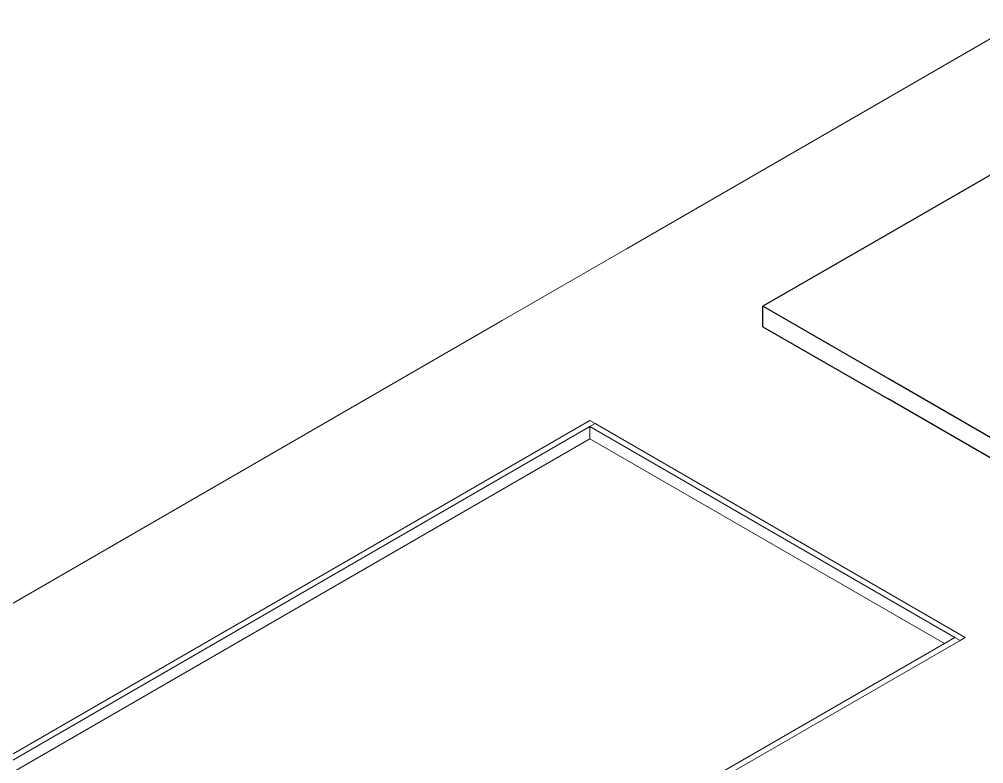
# Model space of a CAD drawing. Header units: metres. Extents: x 294 to 1101, y -498 to -355.
# Drawn here: x 911.7 to 918.24, y -401.9 to -396.85 of the extents above; entities that cross this region are included whole.
import ezdxf

# ---------------------------------------------------------------- set-up
doc = ezdxf.new("R2010")
doc.units = ezdxf.units.M
doc.layers.add('19-JARDINERIA', color=80, linetype='Continuous', lineweight=0)

msp = doc.modelspace()

# ---------------------------------------------------------------- linework, layer by layer
for p, q in [((918.5119, -397.7782), (917.5777, -398.3176)), ((917.5777, -398.3176), (916.742, -398.8001)), ((916.742, -398.9389), (916.742, -398.8001)), ((917.5905, -399.29), (916.742, -398.8001)), ((916.742, -398.9389), (917.5905, -399.4288)), ((919.5686, -400.432), (917.5905, -399.29)), ((919.4484, -400.5014), (917.5905, -399.4288))]:
    msp.add_line(p, q)
at = {"layer": '19-JARDINERIA', "color": 251}
for p, q in [((915.8216, -398.4075), (918.5119, -396.8543)), ((914.9731, -398.8974), (915.8216, -398.4075)), ((907.7017, -403.0955), (914.9731, -398.8974)), ((915.5682, -399.5757), (908.8239, -403.4696)), ((915.6036, -399.5962), (915.5682, -399.5757)), ((915.6036, -399.5962), (915.5682, -399.6166)), ((918.1138, -401.0454), (915.6036, -399.5962)), ((915.5682, -399.6166), (909.5908, -403.0677)), ((915.5682, -399.6166), (918.0431, -401.0454)), ((915.5682, -399.6166), (915.5682, -399.6982)), ((915.5682, -399.6982), (909.5908, -403.1493)), ((915.5682, -399.6982), (917.9724, -401.0863)), ((917.9724, -401.0863), (912.0656, -404.4965)), ((918.0785, -401.0659), (912.101, -404.5169)), ((918.0431, -401.0454), (917.9724, -401.0863)), ((918.0431, -401.0454), (918.0785, -401.0659)), ((918.0785, -401.0659), (918.1138, -401.0454))]:
    msp.add_line(p, q, dxfattribs=at)

doc.saveas('drawing.dxf')
